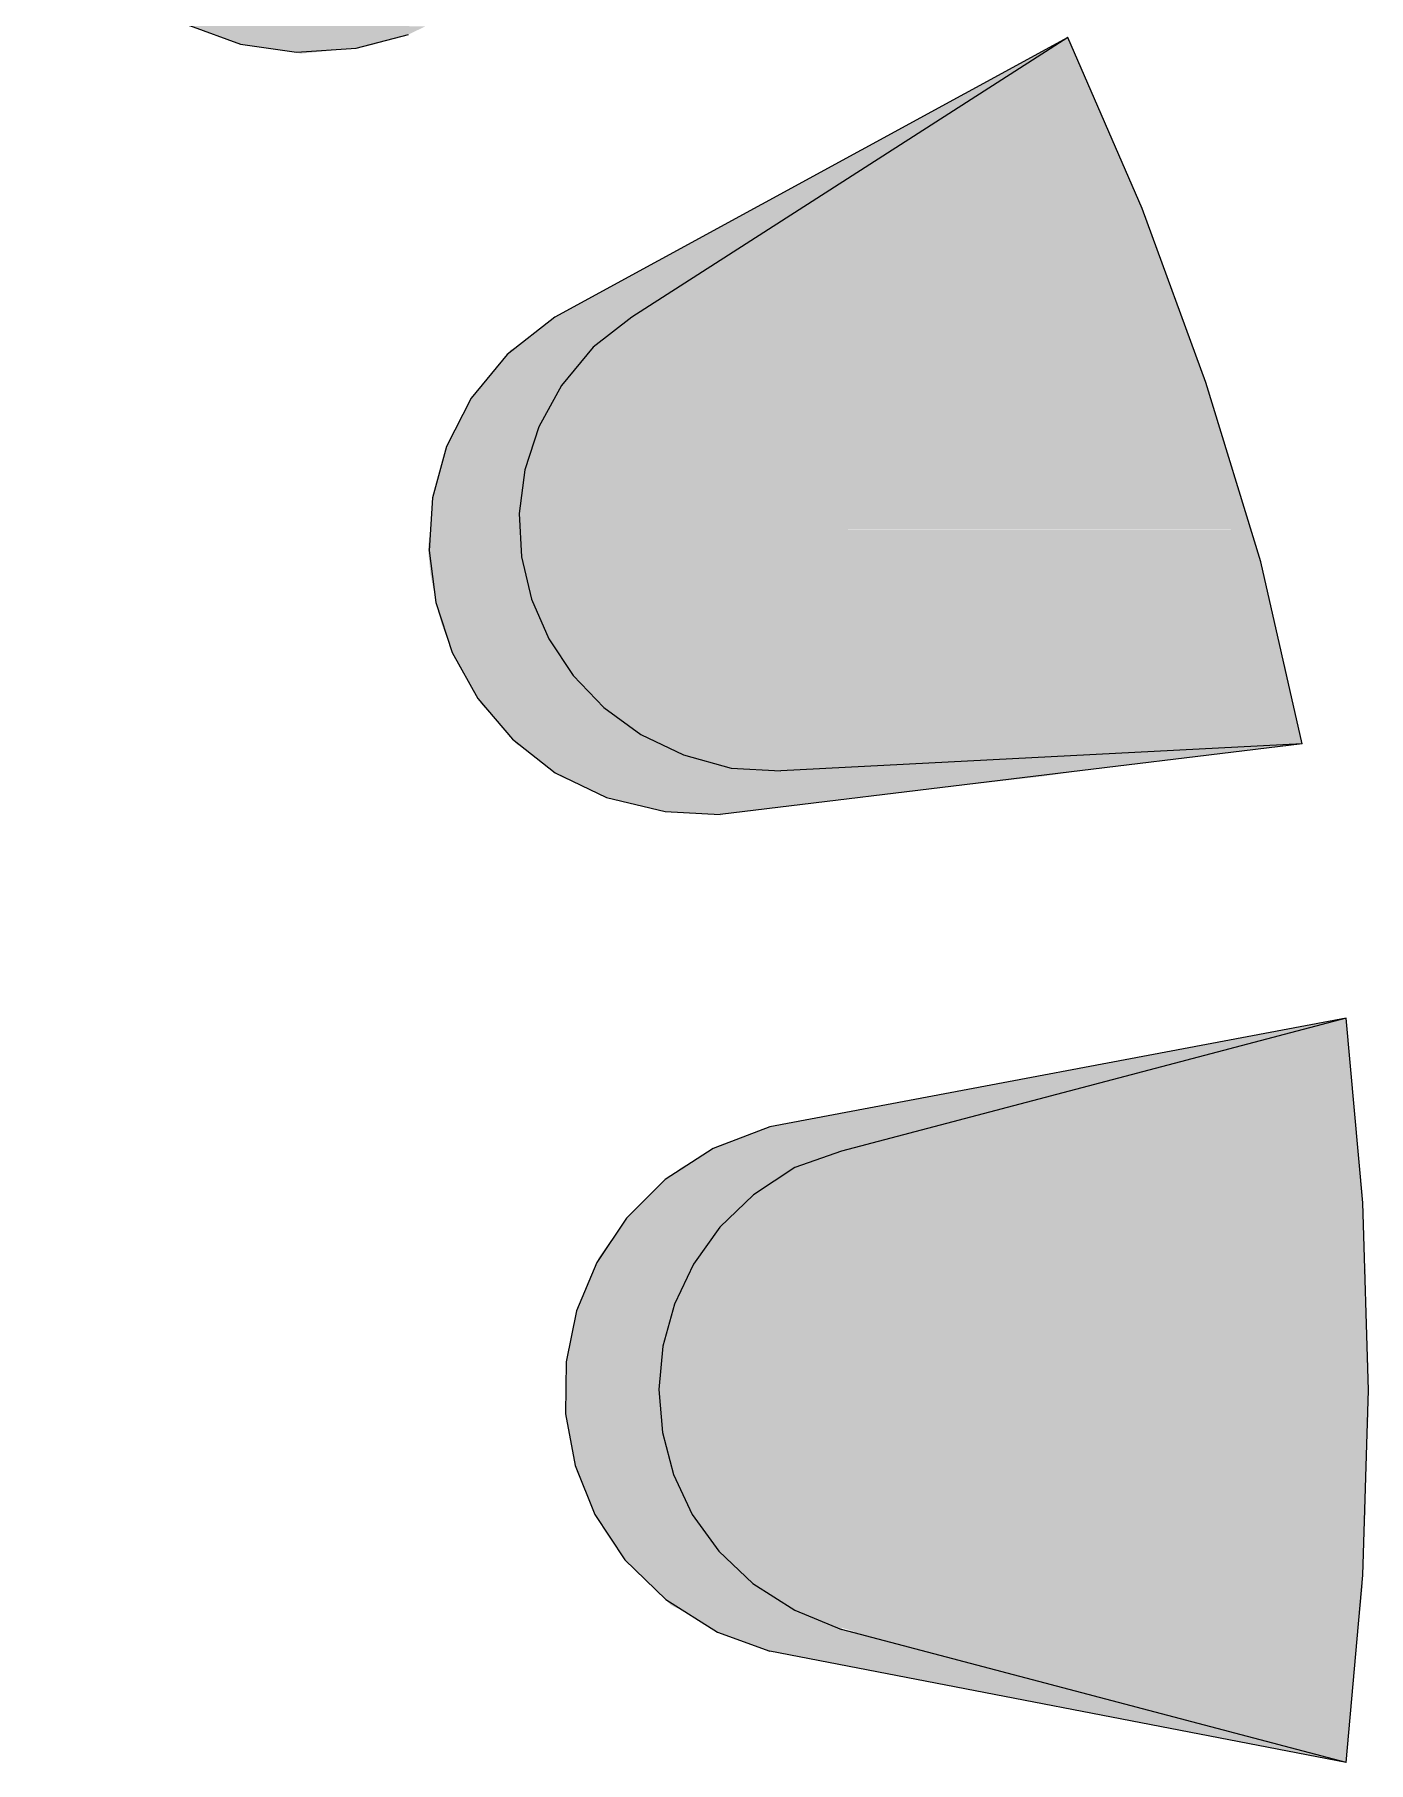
# Model space of a CAD drawing. Extents: x 0 to 245, y -13 to 205.
# Drawn here: x 179.78 to 194.54, y 99.27 to 118.38 of the extents above; entities that cross this region are included whole.
import ezdxf

# ---------------------------------------------------------------- set-up
doc = ezdxf.new("R2010")
doc.units = 0
doc.layers.add('FILL', color=8, linetype='Continuous')
doc.layers.add('GEOMETRY', color=7, linetype='Continuous')

msp = doc.modelspace()

# ---------------------------------------------------------------- hatches: boundary and pattern name
at = {"layer": 'FILL'}
for points in [[(184.896, 127.762), (180.47, 123.072), (180.098, 122.511), (179.871, 121.926), (179.78, 121.333), (179.814, 120.747), (179.962, 120.184), (180.214, 119.661), (180.561, 119.192), (180.991, 118.795), (181.494, 118.485), (182.06, 118.277), (182.678, 118.188), (183.338, 118.233), (183.918, 118.384)], [(181.539, 118.474), (181.752, 118.384), (183.919, 118.384)], [(181.539, 118.474), (184.102, 118.474), (183.919, 118.384)], [(181.752, 118.384), (182.118, 118.263), (183.492, 118.263)], [(181.752, 118.384), (183.919, 118.384), (183.492, 118.263)], [(191.214, 118.353), (185.537, 115.257), (185.009, 114.843), (184.61, 114.36), (184.337, 113.825), (184.183, 113.258), (184.146, 112.677), (184.22, 112.1), (184.402, 111.547), (184.686, 111.036), (185.068, 110.586), (185.543, 110.215), (186.108, 109.943), (186.758, 109.787), (187.369, 109.755)], [(191.214, 118.353), (185.537, 115.257), (186.391, 115.257)], [(191.214, 118.353), (186.391, 115.257)], [(191.214, 118.353), (188.253, 116.46), (192.038, 116.46)], [(193.808, 110.537), (193.349, 112.551), (192.74, 114.534), (192.037, 116.46), (191.213, 118.352)], [(182.118, 118.263), (182.423, 118.233), (183.339, 118.233)], [(182.118, 118.263), (183.492, 118.263), (183.339, 118.233)], [(182.422, 118.233), (183.338, 118.233), (182.728, 118.173)], [(188.253, 116.46), (186.391, 115.257), (192.465, 115.257)], [(188.253, 116.46), (192.038, 116.46), (192.465, 115.257)], [(185.537, 115.257), (185.11, 114.926), (185.964, 114.926)], [(186.39, 115.257), (185.963, 114.926), (185.611, 114.5), (185.359, 114.044), (185.204, 113.568), (185.143, 113.085), (185.17, 112.604), (185.281, 112.138), (185.473, 111.697), (185.741, 111.293), (186.081, 110.937), (186.488, 110.64), (186.96, 110.413), (187.49, 110.267), (188.039, 110.237)], [(185.537, 115.257), (186.391, 115.257)], [(185.537, 115.257), (186.391, 115.257)], [(185.537, 115.257), (186.391, 115.257), (185.964, 114.926)], [(186.39, 115.257), (185.963, 114.926), (192.586, 114.926)], [(186.39, 115.257), (192.464, 115.257), (192.586, 114.926)], [(185.11, 114.926), (185.048, 114.896), (185.933, 114.896)], [(185.11, 114.926), (185.964, 114.926), (185.933, 114.896)], [(185.964, 114.926), (185.628, 114.534), (192.74, 114.534)], [(185.964, 114.926), (192.587, 114.926), (192.74, 114.534)], [(185.048, 114.896), (184.741, 114.505), (185.596, 114.505)], [(185.048, 114.896), (185.933, 114.896), (185.596, 114.505)], [(185.628, 114.534), (185.597, 114.505), (192.74, 114.505)], [(185.628, 114.534), (192.74, 114.534), (192.74, 114.505)], [(184.651, 114.414), (184.437, 114.024), (185.352, 114.024)], [(184.742, 114.505), (184.651, 114.414), (185.567, 114.414)], [(184.651, 114.414), (185.567, 114.414), (185.352, 114.024)], [(184.742, 114.505), (185.596, 114.505), (185.567, 114.414)], [(185.596, 114.505), (185.352, 113.994), (192.892, 113.994)], [(185.596, 114.505), (192.74, 114.505), (192.892, 113.994)], [(184.438, 114.025), (184.376, 113.906), (185.323, 113.906)], [(184.438, 114.025), (185.352, 114.025), (185.323, 113.906)], [(185.353, 113.994), (185.202, 113.483), (193.043, 113.483)], [(185.353, 113.994), (192.892, 113.994), (193.043, 113.483)], [(184.377, 113.905), (184.254, 113.483), (185.202, 113.483)], [(184.377, 113.905), (185.323, 113.905), (185.202, 113.483)], [(184.254, 113.484), (184.194, 113.304), (185.171, 113.304)], [(184.254, 113.484), (185.202, 113.484), (185.171, 113.304)], [(185.202, 113.484), (185.14, 112.912), (193.226, 112.912)], [(185.202, 113.484), (193.044, 113.484), (193.226, 112.912)], [(184.194, 113.304), (184.163, 112.943), (185.139, 112.943)], [(184.194, 113.304), (185.171, 113.304), (185.139, 112.943)], [(184.163, 112.943), (184.133, 112.702), (185.171, 112.702)], [(184.163, 112.943), (185.14, 112.943), (185.171, 112.702)], [(185.139, 112.911), (185.201, 112.551), (193.349, 112.551)], [(185.139, 112.911), (193.226, 112.911), (193.349, 112.551)], [(184.133, 112.701), (184.163, 112.4), (185.202, 112.4)], [(184.133, 112.701), (185.171, 112.701), (185.202, 112.4)], [(185.202, 112.551), (185.202, 112.372), (193.381, 112.372)], [(185.202, 112.551), (193.349, 112.551), (193.381, 112.372)], [(184.163, 112.401), (184.224, 112.101), (185.292, 112.101)], [(184.163, 112.401), (185.202, 112.401), (185.292, 112.101)], [(185.202, 112.372), (185.384, 111.86), (193.503, 111.86)], [(185.202, 112.372), (193.381, 112.372), (193.503, 111.86)], [(184.223, 112.101), (184.285, 111.861), (185.383, 111.861)], [(184.223, 112.101), (185.291, 112.101), (185.383, 111.861)], [(184.285, 111.861), (184.408, 111.529), (185.567, 111.529)], [(184.285, 111.861), (185.384, 111.861), (185.567, 111.529)], [(185.384, 111.861), (185.66, 111.379), (193.624, 111.379)], [(185.384, 111.861), (193.503, 111.861), (193.624, 111.379)], [(184.408, 111.529), (184.469, 111.41), (185.66, 111.41)], [(184.408, 111.529), (185.567, 111.529), (185.66, 111.41)], [(184.468, 111.409), (184.711, 111.018), (185.994, 111.018)], [(184.468, 111.409), (185.659, 111.409), (185.994, 111.018)], [(185.66, 111.378), (186.055, 110.959), (193.716, 110.959)], [(185.66, 111.378), (193.624, 111.378), (193.716, 110.959)], [(184.712, 111.019), (184.712, 110.989), (186.025, 110.989)], [(184.712, 111.019), (185.995, 111.019), (186.025, 110.989)], [(184.712, 110.988), (185.018, 110.657), (186.452, 110.657)], [(184.712, 110.988), (186.025, 110.988), (186.452, 110.657)], [(186.054, 110.959), (186.484, 110.628), (193.777, 110.628)], [(186.054, 110.959), (193.715, 110.959), (193.777, 110.628)], [(185.017, 110.657), (185.11, 110.537), (186.664, 110.537)], [(185.017, 110.657), (186.452, 110.657), (186.664, 110.537)], [(185.11, 110.537), (185.292, 110.417), (186.971, 110.417)], [(185.11, 110.537), (186.665, 110.537), (186.971, 110.417)], [(186.484, 110.628), (186.697, 110.537), (193.808, 110.537)], [(186.484, 110.628), (193.777, 110.628), (193.808, 110.537)], [(186.697, 110.537), (187.002, 110.389), (191.059, 110.389)], [(186.697, 110.537), (193.808, 110.537), (191.059, 110.389)], [(187.37, 109.756), (193.809, 110.538)], [(188.039, 110.237), (193.808, 110.538)], [(193.808, 110.537), (191.366, 110.417), (192.769, 110.417)], [(185.292, 110.417), (185.476, 110.267), (187.49, 110.267)], [(185.292, 110.417), (186.972, 110.417), (187.49, 110.267)], [(187.002, 110.389), (187.551, 110.267), (188.528, 110.267)], [(187.002, 110.389), (191.06, 110.389), (188.528, 110.267)], [(191.366, 110.417), (188.651, 110.267), (191.61, 110.267)], [(191.366, 110.417), (192.769, 110.417), (191.61, 110.267)], [(185.475, 110.267), (185.537, 110.238), (188.039, 110.238)], [(185.475, 110.267), (187.49, 110.267), (188.039, 110.238)], [(185.537, 110.238), (185.597, 110.176), (190.939, 110.176)], [(185.537, 110.238), (191.366, 110.238), (190.939, 110.176)], [(185.596, 110.176), (186.147, 109.937), (188.802, 109.937)], [(185.596, 110.176), (190.939, 110.176), (188.802, 109.937)], [(187.551, 110.267), (188.529, 110.267), (188.101, 110.238)], [(188.651, 110.267), (188.04, 110.238), (191.366, 110.238)], [(188.651, 110.267), (191.61, 110.267), (191.366, 110.238)], [(186.147, 109.937), (186.757, 109.787), (187.582, 109.787)], [(186.147, 109.937), (188.802, 109.937), (187.582, 109.787)], [(186.758, 109.786), (187.582, 109.786), (187.368, 109.755)], [(194.296, 107.501), (187.918, 106.299), (187.289, 106.057), (186.759, 105.714), (186.329, 105.288), (186.002, 104.799), (185.779, 104.263), (185.663, 103.698), (185.656, 103.122), (185.761, 102.553), (185.979, 102.01), (186.313, 101.509), (186.765, 101.069), (187.338, 100.708), (187.918, 100.497)], [(194.296, 107.501), (187.918, 106.299), (189.688, 106.299)], [(194.296, 107.501), (188.711, 106.028)], [(194.296, 107.501), (188.711, 106.028), (194.418, 106.028)], [(194.295, 99.266), (194.479, 101.339), (194.541, 103.383), (194.479, 105.457), (194.295, 107.501)], [(194.296, 107.501), (194.418, 106.028)], [(187.918, 106.299), (187.338, 106.088), (188.893, 106.088)], [(187.918, 106.299), (189.688, 106.299), (188.893, 106.088)], [(188.711, 106.029), (188.192, 105.849), (187.736, 105.547), (187.363, 105.187), (187.071, 104.78), (186.861, 104.337), (186.733, 103.871), (186.689, 103.393), (186.729, 102.916), (186.852, 102.45), (187.059, 102.009), (187.351, 101.604), (187.729, 101.246), (188.192, 100.949), (188.711, 100.738)], [(187.276, 106.029), (186.941, 105.849), (188.192, 105.849)], [(187.338, 106.088), (187.276, 106.028), (188.711, 106.028)], [(187.276, 106.029), (188.711, 106.029), (188.192, 105.849)], [(187.338, 106.088), (188.893, 106.088), (188.711, 106.028)], [(188.711, 106.029), (188.192, 105.849), (194.449, 105.849)], [(188.711, 106.029), (194.418, 106.029), (194.449, 105.849)], [(186.818, 105.759), (186.605, 105.548), (187.734, 105.548)], [(186.941, 105.849), (186.818, 105.759), (188.07, 105.759)], [(186.818, 105.759), (188.07, 105.759), (187.734, 105.548)], [(186.941, 105.849), (188.192, 105.849), (188.07, 105.759)], [(188.192, 105.849), (187.734, 105.548), (194.478, 105.548)], [(188.192, 105.849), (194.449, 105.849), (194.478, 105.548)], [(186.605, 105.548), (186.39, 105.337), (187.519, 105.337)], [(186.605, 105.548), (187.734, 105.548), (187.519, 105.337)], [(187.734, 105.548), (187.642, 105.457), (194.478, 105.457)], [(187.734, 105.548), (194.478, 105.548), (194.478, 105.457)], [(187.642, 105.457), (187.337, 105.157), (194.478, 105.157)], [(187.642, 105.457), (194.478, 105.457), (194.478, 105.157)], [(186.239, 105.157), (186.025, 104.856), (187.124, 104.856)], [(186.39, 105.337), (186.239, 105.157), (187.337, 105.157)], [(186.239, 105.157), (187.338, 105.157), (187.124, 104.856)], [(186.39, 105.337), (187.519, 105.337), (187.337, 105.157)], [(187.338, 105.157), (187.002, 104.707), (194.51, 104.707)], [(187.338, 105.157), (194.479, 105.157), (194.51, 104.707)], [(186.025, 104.857), (185.963, 104.708), (187.032, 104.708)], [(186.025, 104.857), (187.124, 104.857), (187.032, 104.708)], [(185.964, 104.707), (185.781, 104.284), (186.85, 104.284)], [(185.964, 104.707), (187.032, 104.707), (186.85, 104.284)], [(187.002, 104.707), (186.788, 104.194), (194.51, 104.194)], [(187.002, 104.707), (194.51, 104.707), (194.51, 104.194)], [(185.781, 104.284), (185.781, 104.194), (186.818, 104.194)], [(185.781, 104.284), (186.849, 104.284), (186.818, 104.194)], [(185.781, 104.195), (185.66, 103.683), (186.697, 103.683)], [(185.781, 104.195), (186.818, 104.195), (186.697, 103.683)], [(186.788, 104.195), (186.697, 103.654), (194.541, 103.654)], [(186.788, 104.195), (194.51, 104.195), (194.541, 103.654)], [(185.66, 103.683), (185.66, 103.654), (186.697, 103.654)], [(185.66, 103.683), (186.697, 103.683), (186.697, 103.654)], [(185.66, 103.654), (185.66, 103.113), (186.697, 103.113)], [(185.66, 103.654), (186.697, 103.654), (186.697, 103.113)], [(186.697, 103.654), (186.697, 103.383), (194.541, 103.383)], [(186.697, 103.654), (194.541, 103.654), (194.541, 103.383)], [(186.697, 103.383), (186.697, 103.082), (194.541, 103.082)], [(186.697, 103.383), (194.541, 103.383), (194.541, 103.082)], [(185.66, 103.113), (185.66, 103.083), (186.697, 103.083)], [(185.66, 103.113), (186.697, 103.113), (186.697, 103.083)], [(185.66, 103.082), (185.781, 102.572), (186.818, 102.572)], [(185.66, 103.082), (186.697, 103.082), (186.818, 102.572)], [(186.697, 103.082), (186.818, 102.542), (194.509, 102.542)], [(186.697, 103.082), (194.541, 103.082), (194.509, 102.542)], [(185.781, 102.572), (185.781, 102.481), (186.849, 102.481)], [(185.781, 102.572), (186.818, 102.572), (186.849, 102.481)], [(185.781, 102.482), (185.964, 102.061), (187.032, 102.061)], [(185.781, 102.482), (186.849, 102.482), (187.032, 102.061)], [(186.818, 102.542), (187.032, 102.03), (194.509, 102.03)], [(186.818, 102.542), (194.509, 102.542), (194.509, 102.03)], [(185.964, 102.061), (186.026, 101.94), (187.124, 101.94)], [(185.964, 102.061), (187.032, 102.061), (187.124, 101.94)], [(186.025, 101.94), (186.239, 101.611), (187.337, 101.611)], [(186.025, 101.94), (187.124, 101.94), (187.337, 101.611)], [(187.032, 102.03), (187.369, 101.579), (194.478, 101.579)], [(187.032, 102.03), (194.51, 102.03), (194.478, 101.579)], [(186.239, 101.611), (186.39, 101.429), (187.519, 101.429)], [(186.239, 101.611), (187.338, 101.611), (187.519, 101.429)], [(187.369, 101.579), (187.642, 101.339), (194.478, 101.339)], [(187.369, 101.579), (194.478, 101.579), (194.478, 101.339)], [(186.39, 101.429), (186.605, 101.248), (187.734, 101.248)], [(186.39, 101.429), (187.519, 101.429), (187.734, 101.248)], [(187.642, 101.339), (187.764, 101.219), (194.478, 101.219)], [(187.642, 101.339), (194.478, 101.339), (194.478, 101.219)], [(186.605, 101.249), (186.818, 101.009), (188.07, 101.009)], [(186.605, 101.249), (187.734, 101.249), (188.07, 101.009)], [(187.764, 101.219), (188.252, 100.919), (194.449, 100.919)], [(187.764, 101.219), (194.478, 101.219), (194.449, 100.919)], [(186.818, 101.009), (186.941, 100.948), (188.192, 100.948)], [(186.818, 101.009), (188.07, 101.009), (188.192, 100.948)], [(186.941, 100.948), (187.276, 100.737), (188.711, 100.737)], [(186.941, 100.948), (188.192, 100.948), (188.711, 100.737)], [(188.253, 100.919), (188.772, 100.737), (194.418, 100.737)], [(188.253, 100.919), (194.449, 100.919), (194.418, 100.737)], [(187.276, 100.738), (187.338, 100.709), (188.892, 100.709)], [(187.276, 100.738), (188.711, 100.738), (188.892, 100.709)], [(187.338, 100.708), (187.918, 100.497), (189.688, 100.497)], [(187.338, 100.708), (188.893, 100.708), (189.688, 100.497)], [(194.296, 99.266), (188.711, 100.738)], [(188.772, 100.738), (194.418, 100.738), (194.295, 99.266)], [(194.296, 99.266), (187.918, 100.497)], [(187.918, 100.497), (189.688, 100.497), (194.296, 99.266)]]:
    msp.add_hatch(color=7, dxfattribs=at).paths.add_polyline_path(points)

# ---------------------------------------------------------------- linework, layer by layer
at = {"layer": 'GEOMETRY', "lineweight": 13}
for points in [[(184.896, 127.762), (180.47, 123.072), (180.098, 122.511), (179.871, 121.926), (179.78, 121.333), (179.814, 120.747), (179.962, 120.184), (180.214, 119.661), (180.561, 119.192), (180.991, 118.795), (181.494, 118.485), (182.06, 118.277), (182.678, 118.188), (183.338, 118.233), (183.918, 118.384)], [(191.214, 118.353), (185.537, 115.257), (185.009, 114.843), (184.61, 114.36), (184.337, 113.825), (184.183, 113.258), (184.146, 112.677), (184.22, 112.1), (184.402, 111.547), (184.686, 111.036), (185.068, 110.586), (185.543, 110.215), (186.108, 109.943), (186.758, 109.787), (187.369, 109.755)], [(191.214, 118.353), (186.391, 115.257)], [(193.808, 110.537), (193.349, 112.551), (192.74, 114.534), (192.037, 116.46), (191.213, 118.352)], [(186.39, 115.257), (185.963, 114.926), (185.611, 114.5), (185.359, 114.044), (185.204, 113.568), (185.143, 113.085), (185.17, 112.604), (185.281, 112.138), (185.473, 111.697), (185.741, 111.293), (186.081, 110.937), (186.488, 110.64), (186.96, 110.413), (187.49, 110.267), (188.039, 110.237)], [(193.808, 110.537), (187.369, 109.755)], [(193.808, 110.537), (188.039, 110.237)], [(194.296, 107.501), (187.918, 106.299), (187.289, 106.057), (186.759, 105.714), (186.329, 105.288), (186.002, 104.799), (185.779, 104.263), (185.663, 103.698), (185.656, 103.122), (185.761, 102.553), (185.979, 102.01), (186.313, 101.509), (186.765, 101.069), (187.338, 100.708), (187.918, 100.497)], [(194.296, 107.501), (188.711, 106.028)], [(194.296, 99.266), (194.479, 101.339), (194.541, 103.383), (194.479, 105.457), (194.296, 107.501)], [(188.711, 106.029), (188.192, 105.849), (187.736, 105.547), (187.363, 105.187), (187.071, 104.78), (186.861, 104.337), (186.733, 103.871), (186.689, 103.393), (186.729, 102.916), (186.852, 102.45), (187.059, 102.009), (187.351, 101.604), (187.729, 101.246), (188.192, 100.949), (188.711, 100.738)], [(194.296, 99.266), (188.711, 100.738)], [(194.296, 99.266), (187.918, 100.497)]]:
    msp.add_lwpolyline(points, dxfattribs=at)

doc.saveas('drawing.dxf')
